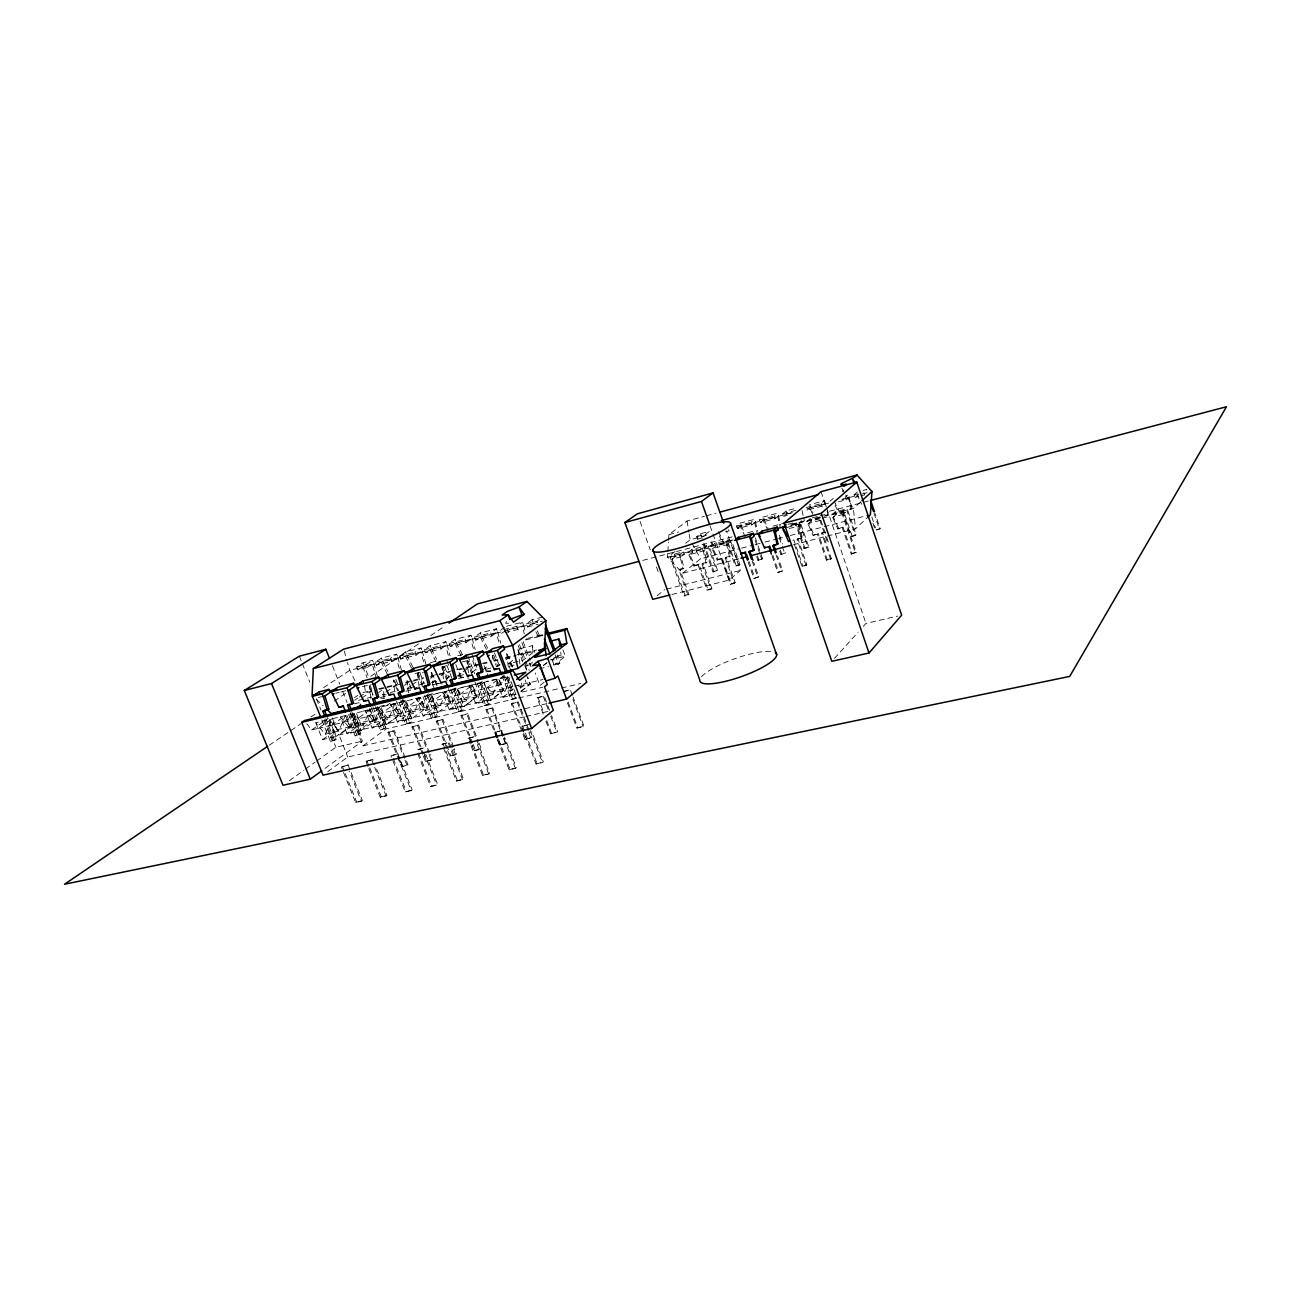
<?xml version="1.0" encoding="UTF-8"?>
<svg xmlns="http://www.w3.org/2000/svg" width="1291" height="1291" viewBox="0 0 1291 1291"><rect width="100%" height="100%" fill="white"/><g stroke="black" fill="none" stroke-linecap="round" stroke-linejoin="round"><path stroke-width="0.75" stroke-dasharray="5 3.75" d="M667.754 553.532L667.528 557.309L682.697 573.188L739.017 558.713M667.867 551.644L668.448 542.204M668.56 540.316L668.899 534.652L687.07 521.015L704.45 516.319M521.822 682.939L519.999 688.264L517.723 685.182M512.495 690.023L505.007 691.798L509.961 677.662M492.904 694.655L498.552 678.792L503.022 690.507L490.548 700.238L483.738 682.455L492.904 694.655L478.138 698.124L468.94 686.005L475.766 703.708L490.983 700.142L503.442 690.411L498.971 678.679L486.433 688.281L490.983 700.142M478.138 698.124L483.883 682.31L488.353 693.977L475.766 703.708M459.693 694.655L472.441 685.053L476.912 696.688L464.227 706.419L449.236 709.921L442.426 692.363L451.689 704.37L466.212 700.948L472.022 685.15L476.492 696.785L463.808 706.516L456.998 688.861L431.694 694.832L418.591 704.45M451.689 704.37L457.579 688.619L509.025 676.387M392.884 710.566L406.181 700.965L430.661 695.187L437.471 712.68L450.785 702.853L446.315 691.33L433.34 700.932L437.891 712.584L423.125 716.053L416.315 698.625L425.627 710.518L439.941 707.145L445.911 691.427L450.381 702.95M425.627 710.518L431.694 694.832L436.148 706.322L423.125 716.053M367.548 716.602L381.039 707L404.728 701.416L411.539 718.764L425.062 708.937L420.592 697.495L407.407 707.113L411.942 718.667L397.418 722.072L390.608 704.805L399.968 716.57L414.056 713.245L420.188 697.592L424.658 709.033M399.968 716.57L406.181 700.965L410.635 712.342L397.418 722.072M386.396 724.654L381.862 713.197L395.24 703.579L399.71 714.924L386.396 724.654L372.082 728.011L365.288 710.889L374.697 722.524L388.575 719.248L394.852 703.676L399.306 715.02L385.993 724.751L379.199 707.549L356.284 712.939L342.599 722.54M374.697 722.524L381.039 707L385.509 718.28L372.082 728.011M370.275 709.582L356.703 719.184L361.222 730.561L347.118 733.869L340.34 716.876L349.796 728.398L363.465 725.171L369.888 709.679L374.342 720.927M349.796 728.398L356.284 712.939L360.738 724.138L347.118 733.869M338.726 731.013L329.253 719.523L315.762 722.766L325.251 734.192L338.726 731.013L345.294 715.569L349.748 726.736M325.251 734.192L331.884 718.797L354.041 713.584L363.465 725.171M834.438 658.394L858.095 632.187M863.356 626.345L865.971 623.44L897.89 616.049M851.253 554.146L856.223 552.354L843.33 514.367L845.928 512.011L845.008 509.3L835.067 511.914L831.646 514.98L837.827 528.939L843.071 527.067L852.028 553.403L851.253 554.146L842.297 527.793M876.75 530.117L880.188 528.713L875.153 513.737M830.613 559.326L831.388 558.567L822.432 532.392L821.625 533.118L830.613 559.326L826.45 560.359L817.477 534.184L818.268 533.457L827.241 559.616L826.45 560.359M842.733 511.301L851.318 536.604L855.352 535.571L856.078 534.877L847.509 509.558L851.802 508.428L848.397 494.324L845.169 497.213L846.057 499.843L838.456 501.844M851.318 536.604L856.078 534.877M793.4 544.754L855.562 528.794L867.681 517.271M794.255 544.221L801.969 566.507L806.068 565.474L806.875 564.716L797.903 538.718L802.26 537.589L799.613 525.808L786.154 529.326M801.969 566.507L806.875 564.716M837.827 528.939L843.071 527.067M860.516 502.021L853.367 508.573L788.462 525.598M772.002 555.969L777.795 572.558L782.669 570.783L777.537 556.034M804.051 548.659L804.826 547.949L796.24 523.016L795.45 523.694L804.051 548.659L807.988 547.642L808.763 546.948L800.162 521.984L804.358 520.886L801.808 509.558M851.802 508.428L851.059 509.106L848.542 497.6L842.878 499.117M777.795 572.558L782.669 570.783M847.509 509.558L846.767 510.235L855.352 535.571M831.646 514.98L841.635 512.349L845.008 509.3M832.566 517.691L835.987 514.609L845.928 512.011M857.272 491.968L854.077 494.84L854.965 497.471L858.16 494.582M810.409 518.385L806.891 521.467L813.072 535.329L818.268 533.457M852.044 535.894L843.475 510.623L838.456 512.414L835.083 505.217M846.057 499.843L849.284 496.938M806.068 565.474L797.08 539.444L802.26 537.589M827.176 515.367L827.934 514.689L826.66 508.993M748.135 562.053L753.928 578.529L758.769 576.77L753.637 562.134M780.861 554.565L785.541 552.871L780.861 554.565L779.635 551.031M797.08 539.444L797.903 538.718M753.928 578.529L758.769 576.77M792.981 540.509L793.804 539.783L802.776 565.748M529.02 724.251L521.725 726.43L536.039 764.03L542.478 762.658L543.333 761.9L531.892 731.787M567.378 702.724L576.883 728.059L583.112 726.672L583.903 725.978L573.059 697.011M807.827 524.162L811.329 521.064L819.107 519.03M536.039 764.03L543.333 761.9M576.883 728.059L583.903 725.978M814.718 518.643L819.704 516.852L818.946 517.53L827.547 542.672M734.305 583.451L735.176 582.693L726.188 557.228L730.383 556.147L727.672 544.608L712.874 548.481L718.054 559.326L717.167 560.068L711.051 546.577L714.94 543.463L729.689 539.573L730.609 542.204L726.785 545.335L729.512 556.889L725.3 557.97L734.305 583.451L730.351 584.436L721.362 558.987L722.234 558.245L731.222 583.677L730.351 584.436M756.623 556.631L757.946 560.407L762.594 558.729L755.316 537.879M829.984 501.247L833.276 498.358M506.411 621.423L505.652 623.295L508.735 623.198M757.946 560.407L762.594 558.729M801.453 538.315L798.79 526.518L802.34 523.42L801.421 520.741L797.854 523.823L788.236 526.357M828.677 503.022L806.633 508.864L807.085 510.171L822.077 506.185L825.401 503.296L824.513 500.698L809.586 504.668L812.975 512.608M497.632 739.953L509.074 769.775L515.416 768.435L516.287 767.677L504.846 737.807M545.964 721.266L550.724 733.837L557.664 731.787L551.564 715.617M806.197 507.573L821.189 503.587L824.513 500.698M509.074 769.775L516.287 767.677M550.724 733.837L557.664 731.787M671.836 594.505L729.254 580.046L740.372 570.444L726.397 530.714M807.085 510.171L810.474 507.25M710.986 589.293L711.874 588.535L702.885 563.247L707.032 562.182L704.289 550.724L689.684 554.533L694.848 565.313L693.945 566.055L687.845 552.661L691.815 549.53L706.387 545.706L707.307 548.304L703.385 551.435L706.129 562.908L701.981 563.989L710.986 589.293L707.081 590.261L698.076 564.99L698.98 564.248L707.984 589.503L707.081 590.261M739.114 565.216L739.937 564.506L731.335 540.041L730.48 540.735L739.114 565.216L735.321 566.184L726.688 541.72L727.543 541.042L736.144 565.474L735.321 566.184M471.086 745.859L482.527 775.439L488.756 774.116L489.644 773.357L466.826 714.262L467.681 713.584L478.364 741.292M528.955 729.996L518.256 701.852L512.204 703.256L511.365 703.918L524.937 739.517L531.811 737.5L529.665 731.868M482.527 775.439L489.644 773.357M524.937 739.517L531.811 737.5M786.171 510.897L782.701 513.818L783.589 516.384L787.058 513.463L786.171 510.897L797.241 507.96M687.958 595.054L688.861 594.296L679.873 569.186L683.972 568.137L681.212 556.744L672.062 559.148L685.021 595.264L684.101 596.022L670.207 557.276L674.241 554.146L683.375 551.741L684.295 554.323L680.292 557.47L683.052 568.863L678.953 569.928L687.958 595.054L684.101 596.022M703.143 544.269L712.955 571.897L716.699 570.929L717.554 570.219L708.937 545.915L712.922 544.867L711.615 539.364M712.955 571.897L717.554 570.219M451.269 747.747L449.123 742.228L442.071 744.342L456.369 781.023L462.517 779.716L463.421 778.957L451.979 749.571M497.39 739.565L499.536 745.133L505.507 743.826L506.33 743.132L504.2 737.548M572.381 695.187L570.348 689.765L563.312 691.879M729.512 556.889L730.383 556.147M775.003 518.659L778.505 515.738L777.618 513.189L763.062 517.062L759.495 519.983L760.383 522.548L775.003 518.659L774.116 516.093L777.618 513.189M456.369 781.023L463.421 778.957M499.536 745.133L506.33 743.132M725.3 557.97L726.188 557.228M760.383 522.548L763.949 519.611L763.062 517.062M496.906 738.081L494.76 732.497L501.989 730.351L504.119 735.951M543.253 714.084L537.153 697.947L544.108 695.849L550.886 713.81M417.751 753.766L430.613 786.509L436.665 785.218L437.584 784.476L424.723 751.685M479.09 743.132L481.22 748.683L480.381 749.361L474.491 750.668L472.361 745.133M430.613 786.509L437.584 784.476M474.491 750.668L481.22 748.683M751.911 524.792L755.493 521.854L754.606 519.305L740.227 523.145L736.58 526.066L737.468 528.616L751.911 524.792L751.023 522.242L754.606 519.305M706.129 562.908L707.032 562.182M711.051 546.577L725.865 542.704L729.689 539.573M494.76 732.497L501.989 730.351M537.153 697.947L544.108 695.849M701.981 563.989L702.885 563.247M682.697 573.188L700.513 558.793L739.549 548.659M657.184 595.684L664.655 589.648M727.543 541.042L722.67 542.785L719.361 535.813M544.14 682.213L539.928 685.602L535.152 672.934M411.2 790.657L412.119 789.898L397.854 753.766L390.947 755.832L405.229 791.916L411.2 790.657L397.628 756.3M447.67 750.636L449.817 756.123L455.61 754.832L456.465 754.154L454.335 748.651M711.97 549.191L715.86 546.061L730.609 542.204M737.468 528.616L741.115 525.679L740.227 523.145M405.229 791.916L412.119 789.898M449.817 756.123L456.465 754.154M683.052 568.863L683.972 568.137M712.922 544.867L712.067 545.56L710.324 538.202M511.365 703.918L518.256 701.852M468.213 738.468L475.346 736.338L468.213 738.468L470.36 744.003M678.953 569.928L679.873 569.186M708.937 545.915L708.081 546.609L716.699 570.929M687.845 552.661L702.465 548.836L706.387 545.706M502.005 675.742L511.042 699.496L516.997 697.334L510.623 680.551M552.048 659.604L554.146 665.204L558.6 664.139L559.858 663.122L557.099 655.763M520.773 691.443L529.955 684.149L526.115 674.015M511.042 699.496L516.997 697.334M521.209 691.347L530.375 684.036L527.825 677.291M562.908 649.68L565.345 656.215L553.968 665.268L552.112 660.314M520.338 688.216L526.405 683.407L525.066 679.857M688.765 555.259L692.734 552.112L707.307 548.304M368.823 768.613L380.232 797.257L386.106 795.998L387.058 795.256L375.649 766.58M423.351 756.042L425.481 761.496L431.194 760.238L432.065 759.544L429.935 754.089M442.071 744.342L449.123 742.228M496.68 737.694L485.965 709.808L492.775 707.758L503.474 735.676M380.232 797.257L387.058 795.256M425.481 761.496L432.065 759.544M485.965 709.808L492.775 707.758M505.007 691.798L495.873 679.534L502.683 697.398L513.511 688.878M543.221 665.494L550.418 659.83L565.345 656.215M543.64 665.398L546.513 663.122M475.023 682.245L484.06 705.79L489.983 703.643L481.64 681.906M361.383 801.275L362.351 800.517L348.102 764.966L341.34 766.983L355.606 802.502L361.383 801.275L349.264 771.017M405.164 757.639L394.497 730.577L388.865 731.884L387.962 732.546L401.501 766.789L408.021 764.853L405.874 759.447M484.06 705.79L489.983 703.643M672.062 559.148L675.161 556.728L684.295 554.323M696.72 536.669L705.661 534.296L709.421 531.343L700.513 533.716L696.72 536.669L697.608 539.186L700.529 536.895L707.662 535.007M670.207 557.276L679.356 554.888L683.375 551.741M355.606 802.502L362.351 800.517M401.501 766.789L408.021 764.853M675.064 551.467L667.528 557.309L730.157 540.897M685.618 543.285L690.136 539.783L704.321 536.023M471.635 743.293L460.935 715.617L467.681 713.584M498.148 685.505L510.59 675.903M504.361 675.629L501.392 677.888L486.788 681.406M448.461 688.636L457.498 711.986L463.356 709.856L455.029 688.297M503.522 676.662L502.215 677.678L506.524 676.629M457.498 711.986L463.356 709.856M500.989 677.985L503.942 675.726M397.854 753.766L390.947 755.832M446.96 748.796L436.261 721.346L442.926 719.329L453.625 746.811M449.236 709.921L462.049 700.19L476.912 696.688M436.261 721.346L442.926 719.329M422.996 696.72L431.339 718.103L435.712 717.07L437.149 715.972L428.838 694.59M482.382 681.745L476.799 683.778L478.138 682.761M471.215 691.911L483.883 682.31M512.737 660.427L508.315 663.768L510.171 668.673M431.339 718.103L437.149 715.972M368.096 766.822L365.966 761.448L372.792 759.415L374.939 764.788M422.641 754.234L411.942 726.978L418.542 724.993L429.225 752.266M497.067 666.511L500.037 664.284M505.975 659.814L508.944 657.571L513.221 668.835M535.878 631.735L538.25 636.528L542.672 634.785M365.966 761.448L372.792 759.415M411.942 726.978L418.542 724.993M525.84 639.626L527.131 638.658M396.531 701.126L405.568 724.106L409.876 723.105L411.345 722.008L402.502 699.464M444.701 698.221L457.579 688.619L464.227 706.419M482.447 670.077L488.45 665.607M348.102 764.966L341.34 766.983M387.962 732.546L394.497 730.577M405.568 724.106L411.345 722.008M453.125 688.781L451.769 689.781L457.304 687.78L454.513 688.442M516.61 698.463L386.074 728.899L362.965 745.875L349.893 713.035M471.36 672.772L477.412 668.302M532.086 619.728L526.421 623.876L527.583 626.958L533.231 622.811L532.086 619.728L542.607 617.05M526.421 623.876L536.991 621.197L541.203 618.082M371.34 707.678L380.183 730.028L385.912 727.946L377.827 707.452M432.598 693.719L427.095 695.704L431.226 694.042M327.753 771.663L347.715 757.01L523.952 716.925M456.966 676.29L461.549 672.934M463.066 671.804L469.166 667.334M428.531 693.864L425.417 696.139L411.442 699.496M380.183 730.028L385.912 727.946M505.088 632.655L517.901 629.411L523.597 625.247L522.435 622.181L506.024 626.361M446.04 678.953L450.656 675.596M324.961 768.452L362.432 741.115L351.459 713.552M503.926 629.588L516.739 626.329L522.435 622.181M347.069 715.537L355.17 735.854L360.867 733.788L352.782 713.471M404.164 700.545L402.776 701.546L406.843 700.577M355.17 735.854L360.867 733.788M442.361 683.972L431.856 682.406L434.954 680.163M441.151 675.693L444.249 673.45M289.41 780.652L303.837 770.275M305.434 769.129L315.052 762.223M316.666 761.061L335.886 747.247L362.432 741.115M374.229 719.442L359.172 730.27L351.652 711.389M491.887 635.995L497.68 631.815L496.535 628.782L480.365 632.897L474.507 637.06L475.669 640.094L491.887 635.995L490.725 632.929L496.535 628.782M369.807 708.259L374.729 720.83L360.834 730.658L354.041 713.584M400.452 702.143L403.599 699.867M504.587 627.41L500.262 630.508L501.424 633.574L505.862 630.363L522.29 626.2L524.324 633.865M424.223 682.794L416.815 686.07M430.452 678.308L433.582 676.064L437.843 687.054M390.221 703.079L387.042 705.354L400.823 702.046M321.814 719.878L330.544 741.599L336.193 739.549L327.381 717.554M410.264 686.199L407.101 688.442L408.553 692.121M411.829 685.069L419.704 679.469M475.669 640.094L481.527 635.914L480.365 632.897M330.544 741.599L336.193 739.549M466.277 642.466L472.167 638.287L471.005 635.285L455.077 639.335L449.123 643.499L450.285 646.517L466.277 642.466L465.115 639.432L471.005 635.285M315.762 722.766L322.54 739.63L336.435 736.37L331.916 725.09L345.665 715.488L350.119 726.655L336.047 736.467L329.253 719.523M404.422 685.424L407.585 683.181M322.54 739.63L336.338 729.915L350.119 726.655M450.285 646.517L456.239 642.337L455.077 639.335M385.912 692.137L395.498 685.408M441.022 648.857L447.009 644.677L445.863 641.692L430.161 645.678L424.11 649.841L425.272 652.826L441.022 648.857L439.86 645.855L445.863 641.692M378.699 692.444L381.91 690.201M843.491 490.015L842.216 491.693M354.702 700.255L357.817 698.108M359.366 697.043L365.595 692.751L377.408 689.846M425.272 652.826L431.307 648.647L430.161 645.678M306.806 723.654L311.631 729.931L318.022 728.398L331.884 718.797L336.338 729.915M361.916 697.995L371.63 691.266M416.138 655.134L422.222 650.954L421.076 648.001L405.6 651.939L399.452 656.102L400.613 659.072L416.138 655.134L414.976 652.165L421.076 648.001M354.476 697.64L357.785 695.365M311.631 729.931L328.253 718.506M400.613 659.072L406.746 654.876L405.6 651.939M269.286 745.214L289.265 731.642M290.927 730.512L300.916 723.735M310.905 716.957L315.892 713.568M334.208 701.126L345.859 693.219M370.824 676.274L419.091 643.483M430.742 635.575L444.056 626.538M391.625 661.347L397.789 657.151L396.644 654.214L381.394 658.103L375.165 662.267L376.31 665.204L391.625 661.347L390.463 658.378L396.644 654.214M376.31 665.204L382.539 661.024L381.394 658.103M367.451 667.447L373.712 663.267L372.566 660.346L363.029 662.767L356.719 666.947L357.881 669.868L367.451 667.447L366.289 664.526L372.566 660.346M357.881 669.868L362.739 666.64L372.276 664.22L375.923 677M323.557 687.667L349.78 670.319L500.843 632.041M706.371 515.787L716.037 513.173M668.899 534.652L678.614 532.037M863.082 490.419L866.955 489.386L863.792 492.258L864.68 494.889L854.965 497.471M736.58 526.066L751.023 522.242M759.495 519.983L774.116 516.093M782.701 513.818L797.499 509.88M854.077 494.84L857.966 493.808M786.267 514.141L791.803 512.672M824.642 503.958L809.699 507.928L813.879 516.852M867.116 492.678L857.434 495.244L861.646 504.297M737.016 527.341L792.4 512.64M841.813 499.536L858.402 495.131M697.608 539.186L701.191 538.234M725.526 531.779L729.092 530.843L728.64 529.568M783.589 516.384L787.284 515.416M642.74 560.407L732.239 536.846M747.812 532.747L753.637 531.214M773.099 526.099L782.83 523.533M829.532 511.236L868.44 501.005M787.994 524.259L793.755 522.758M812.362 517.869L818.187 516.335M820.124 515.835L825.95 514.302L826.869 516.997L821.044 518.514M792.061 524.114L796.24 523.016M825.094 515.432L827.934 514.689M730.48 540.735L733.175 540.025M806.891 521.467L820.543 517.885M787.01 527.438L802.34 523.42M820.318 520.386L808.634 523.436L813.879 534.603M843.33 514.367L833.357 516.981L838.601 528.213M741.502 548.159L753.218 545.109M755.17 544.608L762.981 542.575M764.934 542.075L776.649 539.041M778.602 538.525L782.507 537.508M790.318 535.491L868.423 515.222M694.848 565.313L698.98 564.248M718.054 559.326L722.234 558.245M693.945 566.055L698.076 564.99M717.167 560.068L721.362 558.987M813.072 535.329L817.477 534.184M821.625 533.118L826.062 531.973M736.144 565.474L739.937 564.506M804.826 547.949L808.763 546.948M876.105 529.762L880.188 528.713M356.719 666.947L366.289 664.526M375.165 662.267L390.463 658.378M399.452 656.102L414.976 652.165M424.11 649.841L439.86 645.855M449.123 643.499L465.115 639.432M474.507 637.06L490.725 632.929M666.592 589.148L740.372 570.444M531.94 623.763L542.478 621.084M504.507 631.121L535.813 623.182M527.583 626.958L538.153 624.295M685.021 595.264L688.861 594.296M707.984 589.503L711.874 588.535M731.222 583.677L735.176 582.693M827.241 559.616L831.388 558.567M852.028 553.403L856.223 552.354M430.484 662.606L436.326 661.137M457.756 655.796L463.598 654.343M527.874 638.303L541.51 634.898M538.25 636.528L542.962 635.35M525.663 639.949L541.268 636.06M318.409 697.527L323.315 696.317M335.757 693.235L339.243 692.363M340.985 691.944L346.214 690.653M362.432 686.634L371.275 684.44M415.266 673.547L422.56 671.756M441.393 667.092L448.784 665.252M462.275 661.912L469.795 660.056M419.075 686.602L417.558 673.999L423.351 672.563M443.442 678.792L442.119 667.915L447.993 666.479M468.407 672.708L467.035 661.767L473.975 660.04M492.775 659.185L492.307 655.521L495.841 654.65M519.886 663.977L517.965 649.179L532.263 645.645L534.829 652.455M363.045 692.605L370.84 690.685M378.65 688.781L396.192 684.456M405.955 682.068L411.797 680.631M413.749 680.147L423.513 677.759M431.307 675.839L437.165 674.402M439.118 673.918L454.722 670.077M456.675 669.609L464.47 667.689M466.422 667.205L480.074 663.848M482.027 663.38L491.774 660.976M493.727 660.508L497.632 659.54M505.426 657.619L515.19 655.231M517.142 654.747L536.636 649.954M379.344 689.378L385.121 687.958M386.848 687.538L403.308 683.488M405.261 683.02L409.182 682.051M412.684 681.196L423.174 678.614M430.113 676.92L433.582 676.064M438.924 674.757L449.542 672.143M463.759 668.657L458.337 669.997L462.598 681.067M465.567 668.222L481.672 664.268M483.463 663.832L487.127 662.928M494.453 661.121L498.068 660.234M505.33 658.458L516.384 655.747M520.112 654.827L534.813 651.213L523.145 660.153L508.315 663.768L514.221 664.8M371.889 697.027L358.672 700.238L361.561 707.5M384.153 698.044L382.717 694.38L388.462 692.977M390.382 692.509L396.111 691.121M414.879 686.538L407.101 688.442L410.651 688.942M431.856 682.406L437.181 681.115M458.708 675.855L463.969 674.58M485.997 669.206L491.322 667.915M354.186 703.869L361.415 702.11M380.506 697.479L386.348 696.059M405.858 691.314L411.716 689.894M433.163 684.682L439.021 683.262M458.531 678.517L464.373 677.097M485.836 671.885L491.693 670.465M509.251 666.204L515.093 664.784M529.084 663.655L532.683 662.783M553.92 657.635L561.198 655.876L560.697 652.133M526.163 665.688L531.731 664.349M380.216 706.306L384.218 705.338L378.796 707.307M559.858 663.122L555.42 664.203L553.323 658.604M362.997 711.131L376.585 707.855M436.18 693.557L450.381 690.152M461.29 687.522L475.701 684.069M539.315 668.786L548.481 666.592M318.022 728.398L511.672 682.277M512.753 686.651L354.315 724.17L339.081 734.982L347.715 757.01M514.706 686.183L543.059 679.469M360.738 724.138L374.729 720.83M385.509 718.28L399.71 714.924M410.635 712.342L425.062 708.937M436.148 706.322L450.785 702.853M488.353 693.977L503.442 690.411M518.772 686.78L530.375 684.036M522.08 692.057L542.623 687.232M502.683 697.398L518.143 693.767M518.562 698.011L559.471 688.474M561.424 688.022L580.902 683.488M564.102 691.201L570.348 689.765M460.935 715.617L466.826 714.262M362.965 745.875L546.981 703.611M525.921 716.473L549.417 711.131M521.725 726.43L528.148 724.977M380.877 698.205L384.476 698.689M382.717 694.38L386.299 694.865M458.692 676.565L469.085 678.195M485.868 670.642L494.421 672.046M557.341 655.15L561.198 655.876M316.214 699.189L323.089 705.709M379.199 707.549L388.575 719.248M404.728 701.416L414.056 713.245M430.661 695.187L439.941 707.145M456.998 688.861L466.212 700.948M841.829 488.24L844.701 493.323M845.67 495.018L853.367 508.573L855.562 528.794M692.024 543.237L700.513 558.793M382.539 661.024L387.833 671.465M387.3 674.176L381.119 661.976L396.385 658.12L399.5 669.158M406.746 654.876L412.942 667.157M411.555 668.125L405.342 655.844L420.834 651.923L424.449 664.913M431.307 648.647L436.632 659.249M436.148 661.993L429.935 649.615L445.637 645.629L449.252 658.733M456.239 642.337L462.468 654.795M461.113 655.763L454.868 643.289L470.812 639.255L473.894 650.567M481.527 635.914L487.772 648.485M486.449 649.454L480.187 636.866L496.357 632.768L499.423 644.177M507.185 629.411L508.751 632.574M355.009 680.825L349.78 670.319L347.553 662.606M537.169 630.783L539.541 635.559M718.554 531.666L723.525 542.091M741.115 525.679L744.423 532.667M745.262 536.862L740.276 526.341L754.67 522.532L757.268 533.716M763.949 519.611L768.113 528.422M768.129 530.859L763.126 520.289L777.715 516.416L780.28 527.664M834.164 500.956L839.198 511.736M332.255 717.941L339.081 734.982L512.737 694.235L505.184 674.418M325.832 718.619L334.659 740.647M299.351 656.183L301.594 661.767M302.336 663.622L309.792 682.197M316.505 698.931L320.975 710.082M324.703 719.361L335.886 747.247M323.976 720.346L332.077 740.518M342.325 766.273L344.568 771.873M345.31 773.745L356.558 801.759M371.84 760.125L373.97 765.515M374.68 767.306L386.106 795.998M332.433 665.785L339.759 684.165M342.68 691.508L347.069 702.53M350.523 712.68L359.366 734.886M348.602 714.472L356.687 734.773M366.918 760.722L369.065 766.096M369.775 767.887L381.184 796.499M393.594 731.239L404.277 758.317M405.003 760.125L407.133 765.547M363.029 662.767L368.032 675.467M388.865 731.884L399.532 758.898M400.242 760.706L402.389 766.096M362.739 666.64L367.112 677.727M370.033 685.134L372.954 692.525M373.051 694.865L369.5 685.876L371.324 701.868M369.161 686.086L372.841 695.397M377.246 706.564L386.074 728.899M375.584 706.661L384.428 729.028M372.841 706.613L381.668 728.931M393.335 758.721L406.165 791.173M395.804 679.227L398.596 686.328M423.803 752.411L436.665 785.218M412.83 726.317L423.513 753.541M424.223 755.364L426.353 760.802M394.401 680.212L398.58 690.879M397.628 690.846L393.352 679.97L394.82 692.492M400.856 700.093L409.876 723.105M398.935 702.385L407.036 723.008M418.687 753.04L431.533 785.751M409.505 683.956L411.635 689.426M417.655 725.655L428.354 752.96M429.064 754.767L431.194 760.238M432.582 684.262L434.744 689.846M442.055 719.991L452.754 747.505M453.48 749.345L455.61 754.832M448.219 742.954L462.517 779.716M420.108 673.224L424.287 683.956M437.133 720.668L450.672 755.429M427.369 695.655L435.712 717.07M418.026 672.417L422.899 684.956M417.558 673.999L423.254 688.587M424.449 695.639L432.775 717.005M442.991 743.616L445.137 749.119M445.847 750.942L457.272 780.264M446.88 665.268L451.769 677.92M477.315 744.471L488.756 774.116M453.593 689.362L461.936 710.954M444.75 667.124L448.945 677.953M461.807 714.956L472.49 742.599M473.2 744.439L475.346 749.974M442.684 666.301L447.574 678.953M442.119 667.915L447.816 682.632M450.591 689.362L458.918 710.905M469.117 737.742L471.263 743.277M471.973 745.133L483.415 774.681M436.745 685.327L431.049 670.658L432.808 685.118M455.804 664.542L461.5 679.324M446.847 660.669L448.945 666.091M471.925 654.424L477.492 668.996M501.102 731.061L515.416 768.435M491.936 708.42L502.651 736.37M503.361 738.226L505.507 743.826M472.667 660.879L476.169 669.997M480.236 682.971L488.579 704.741M467.665 655.489L474.652 673.676M477.137 682.987L485.464 704.708M495.647 731.771L497.793 737.355M498.52 739.21L509.961 769.033M486.82 709.146L500.359 744.439M467.713 660.104L472.619 672.853M467.035 661.767L472.732 676.597M504.087 676.516L512.43 698.415M522.597 725.703L524.743 731.335M525.453 733.223L536.895 763.271M494.437 652.843L499.327 665.672M512.204 703.256L522.903 731.335M523.613 733.207L525.76 738.839M493.824 655.65L498.019 666.656M492.307 655.521L496.583 666.737M484.173 665.688L487.724 674.999M512.107 667.044L506.411 652.036L508.541 668.625M530.311 730.641L542.478 762.658M507.202 676.274L515.642 698.431M517.433 702.514L528.132 730.674M528.858 732.562L530.988 738.194M523.178 641.675L530.149 660.169M516.739 626.329L517.901 629.411M543.285 696.511L550.079 714.488M550.757 716.295L556.857 732.481M521.871 642.644L528.874 661.17M529.568 663.025L530.972 666.721M519.498 644.612L525.082 659.394M525.776 661.234L529.278 670.481M537.96 697.269L544.06 713.407M546.771 720.588L551.515 733.143M518.191 645.581L523.791 660.379M524.485 662.235L527.293 669.626M525.631 666.721L526.873 669.997M525.211 666.818L526.454 670.094M517.965 649.179L524.372 666.124M568.169 702.046L577.674 727.366M536.991 621.197L537.572 622.746M572.93 699.48L583.112 726.672M555.098 654.779L558.6 664.139M640.046 521.419L650.293 549.837M656.441 566.894L658.491 572.591M679.356 554.888L680.292 557.47M674.241 554.146L675.161 556.728M691.815 549.53L692.734 552.112M705.661 534.296L706.112 535.555M700.513 533.716L703.175 541.203M703.837 543.075L713.81 571.187M702.465 548.836L703.385 551.435M725.865 542.704L726.785 545.335M710.066 525.792L729.254 580.046M714.94 543.463L715.86 546.061M752.137 561.036L757.914 577.529M749.006 561.311L754.767 577.771M755.154 540.477L759.802 553.742M760.464 555.646L761.787 559.439M757.446 555.921L758.769 559.713M779.393 535.168L782.475 544.011M779.215 537.621L781.668 544.721M782.281 546.48L784.75 553.581M780.329 550.047L781.652 553.871M776.052 554.936L781.83 571.542M772.841 555.227L778.618 571.8M810.877 519.724L811.329 521.064M799.387 522.661L807.988 547.642M797.854 523.823L798.79 526.518M821.044 491.661L826.175 506.718M826.821 508.606L865.971 623.44M821.189 503.587L822.077 506.185M820.931 520.434L828.289 541.962M841.635 512.349L855.465 553.097M835.067 511.914L835.987 514.609M873.91 512.882L879.478 529.423M871.812 517.029L875.492 527.938M872.942 523.178L874.782 528.632M344.213 651.051L347.005 660.685M373.712 663.267L377.359 676.032M397.789 657.151L401.42 670.029M422.222 650.954L425.836 663.929M447.009 644.677L450.091 655.893M472.167 638.287L475.233 649.599M497.68 631.815L500.747 643.225M523.597 625.247L525.615 632.913M755.493 521.854L757.656 531.166M778.505 515.738L780.652 525.114M825.401 503.296L826.24 507.089M687.07 521.015L688.91 532.279M689.216 534.151L690.136 539.783M364.546 685.634L365.595 692.751M532.263 645.645L533.248 653.068M407.085 680.276L408.569 692.847M383.637 691.556L384.266 696.898M701.465 676.855A40.666 9.537 -19.5 0 1 733.901 659.023A40.666 9.537 -19.5 0 1 771.518 651.471M423.303 748.054L416.315 750.136L423.303 748.054"/><path stroke-width="1.5" d="M506.298 671.272L517.965 668.448L544.447 648.05L545.964 620.616L526.954 601.428L343.664 649.115L313.31 668.56L312.083 695.268L317.844 693.832M719.894 512.124L856.998 475.007L871.958 491.532L870.376 514.722L867.681 517.271M869.004 653.004L901.651 615.178L856.772 482.043L821.044 491.661L784.024 523.145L831.807 661.315L869.004 653.004L821.286 513.35L856.772 482.043M861.936 500.714L871.958 491.532M789.463 540.897L788.623 541.623L782.475 527.858L786.09 524.775M775.423 553.081L772.841 545.706L778.005 543.866L775.326 532.15M844.136 486.223L846.444 484.206C829.774 486.723 854.82 478.848 856.998 475.007M772.841 545.706L778.005 543.866M777.166 544.592L774.471 532.86L778.118 529.762L777.198 527.099L762.061 531.085L758.366 534.184L764.498 547.852L765.353 547.126M783.395 530.536L784.234 529.826M751.491 559.197L748.925 551.87L754.041 550.047L751.346 538.412M758.366 534.184L773.551 530.198L777.198 527.099M748.925 551.87L754.041 550.047M741.55 553.258L740.679 554L745.795 552.177L742.971 552.903M759.286 536.83L760.141 536.12M539.799 664.542L519.547 680.405L512.608 670.223L304.402 720.523L301.691 722.363L323.008 775.149L531.65 728.479L553.339 710.244L544.495 686.796L547.319 684.504L539.799 664.542L532.425 665.704L538.089 661.299L547.674 658.362L566.814 643.37L564.683 630.234L566.83 628.588L586.76 682.116L566.555 699.125L548.933 703.159M753.186 550.773L750.474 539.138L754.218 536.023L753.298 533.377L738.355 537.314L735.822 539.38M734.547 540.413L749.555 536.491L753.298 533.377M545.544 681.083L555.114 678.195L557.857 675.968L566.555 699.125M516.674 679.421L525.905 672.224L514.302 674.999M301.691 722.363L510.219 672.062L512.608 670.223M508.267 672.062L511.333 669.706M507.073 671.239L499.988 652.584L504.652 649.131L503.442 645.936L492.613 648.631L486.497 653.117L494.356 669.626L495.76 668.56M478.848 679.34L476.75 673.902L482.979 671.675L479.187 657.732M476.75 673.902L481.382 672.062M545.964 620.616L512.64 645.387L504.055 647.533M669.916 594.99L652.697 599.314L624.876 522.532L701.465 501.473L713.068 492.888L723.735 523.145M481.559 672.724L477.767 658.765L483.915 654.279L482.705 651.1L465.841 655.295L459.628 659.782L467.455 676.161L468.875 675.096M487.724 656.312L489.128 655.279M486.497 653.117L497.374 650.406L503.442 645.936M452.205 685.763L450.123 680.373L456.288 678.162L452.495 664.349M450.123 680.373L451.56 679.308L453.641 684.698M329.512 658.442L325.848 649.26L299.351 656.183L244.306 690.491L283.003 785.251L310.292 779.167L321.701 770.84M459.628 659.782L476.557 655.586L482.705 651.1M425.982 692.089L423.9 686.747L430.016 684.553L426.191 670.852M423.9 686.747L428.467 684.924M524.275 614.355L521.935 614.952L518.966 607.093L524.275 614.355L513.495 622.133L508.138 614.79L502.183 615.032L507.331 611.385L518.966 607.093L526.954 601.428M454.852 679.211L451.043 665.381L457.304 660.879L456.094 657.732L439.489 661.863L433.163 666.35L440.973 682.6L445.669 681.454L447.767 686.844M433.163 666.35L449.817 662.218L456.094 657.732M428.564 685.602L424.723 671.885L431.097 667.382L429.887 664.268L413.523 668.335L407.101 672.821L414.879 688.926L416.348 687.877M400.145 698.318L398.064 693.025L404.148 690.846L400.307 677.259M313.31 668.56L499.859 620.681L508.138 614.79L509.929 619.551M402.663 691.895L398.822 678.291L405.277 673.789L404.067 670.691L387.962 674.709L381.426 679.195L389.188 695.171L390.689 694.122M407.101 672.821L423.513 668.754L429.887 664.268M374.842 704.789L372.631 699.206L378.666 697.043L374.81 683.568M372.631 699.206L378.666 697.043M624.876 522.532L637.318 513.834L713.068 492.888M377.15 698.092L373.293 684.601L379.844 680.099L378.65 677.033L362.787 680.986L356.155 685.473L363.884 701.32L365.401 700.271M354.686 709.275L360.77 705.031M381.426 679.195L397.596 675.193L404.067 670.691M349.78 710.841L347.569 705.289L353.556 703.143L349.683 689.781M347.569 705.289L349.103 704.224L351.313 709.776M352.04 704.208L348.15 690.83L354.799 686.312L353.605 683.262L337.968 687.167L331.254 691.653L338.952 707.387L343.454 705.612M356.155 685.473L372.082 681.519L378.65 677.033M324.364 714.956L322.895 711.276L328.834 709.162L324.945 695.914M357.365 688.539L358.898 687.506M322.895 711.276L328.834 709.162M267.624 746.343L64.55 884.238L1069.706 676.419L1226.45 406.762L870.392 500.488M449.058 623.15L477.347 603.93L638.851 561.424M331.254 691.653L346.94 687.764L353.605 683.262M332.465 694.703L334.014 693.654M327.285 710.211L323.396 696.946L330.125 692.444L328.931 689.41L319.151 691.847L312.374 696.349L320.362 716.263M312.374 696.349L322.169 693.913L328.931 689.41M244.306 690.491L271.53 683.536L325.848 649.26M510.3 619.244L521.935 614.952M721.362 520.563L818.51 494.501M784.024 523.145L821.286 513.35M753.75 534.7L760.77 532.86M777.666 528.439L784.767 526.567M782.475 527.858L786.316 526.857M774.342 530.746L778.118 529.762M764.498 547.852L768.79 546.739L771.373 554.113M740.969 558.212L746.795 556.728M750.668 555.727L791.464 545.254M547.352 633.445L566.83 628.588M547.126 634.607L564.683 630.234M329.528 690.927L336.757 689.12M354.202 684.795L361.545 682.971M379.247 678.566L386.703 676.71M404.664 672.24L412.249 670.352M430.484 665.817L438.165 663.913M456.691 659.314L464.502 657.361M483.318 652.681L491.564 650.632M549.853 641.288L558.938 639.045L561.504 645.92M538.589 650.293L546.141 648.437L534.571 657.377L549.627 653.714L561.069 644.774L566.814 643.37M402.614 691.218L399.565 691.96L401.775 697.592M453.141 678.937L456.288 678.162M338.952 707.387L343.39 706.306L345.601 711.841M363.884 701.32L368.387 700.222L370.598 705.822M389.188 695.171L393.755 694.058L395.837 699.367M414.879 688.926L419.527 687.813L421.608 693.154M467.455 676.161L472.232 674.999L474.33 680.438M494.356 669.626L499.214 668.448L501.311 673.918M344.939 710.26L331.335 713.552L327.204 709.63M350.765 708.856L370.21 704.16M374.1 703.224L395.482 698.044M401.307 696.64L420.753 691.944M426.579 690.54L447.977 685.36M451.866 684.424L475.185 678.792M479.074 677.84L502.409 672.208M855.82 483.496L852.512 478.913L854.206 483.931M499.859 620.681L512.64 645.387L517.965 668.448M784.976 531.408L787.22 536.152M271.53 683.536L310.292 779.167M322.169 693.913L323.396 696.946M319.151 691.847L319.765 693.364M324.444 710.228L326.655 715.73M346.94 687.764L348.15 690.83M372.082 681.519L373.293 684.601M374.148 698.141L376.359 703.724M362.787 680.986L363.384 682.503M387.962 674.709L388.575 676.242M397.596 675.193L398.822 678.291M423.513 668.754L424.723 671.885M425.368 685.682L427.45 691.024M413.523 668.335L414.137 669.884M439.489 661.863L440.102 663.429M449.817 662.218L451.043 665.381M476.557 655.586L477.767 658.765M478.17 672.837L480.252 678.275M465.841 655.295L466.454 656.877M510.219 672.062L531.65 728.479M497.374 650.406L505.798 672.579M544.366 639.093L549.95 654.004M547.674 658.362L555.114 678.195M538.089 661.299L544.867 679.292M545.367 624.424L555.017 650.228M545.286 628.572L553.694 651.035M652.891 549.869L699.787 680.002A40.666 9.537 -19.5 0 0 742.535 676.177A40.666 9.537 -19.5 0 0 775.342 652.601M701.465 501.473L709.405 523.92M749.781 551.144L752.992 560.294M746.424 554L748.36 559.487M744.923 552.903L747.489 560.229M738.355 537.314L738.807 538.621M730.593 523.63A41.215 6.762 -19.6 0 1 671.514 550.031A41.215 6.762 -19.6 0 1 673.031 537.088A41.215 6.762 -19.6 0 1 730.593 523.63L776.682 654.779M762.061 531.085L762.529 532.408M749.555 536.491L750.474 539.138M773.551 530.198L774.471 532.86M773.696 544.963L776.246 552.338M769.646 546.012L771.566 551.547M870.747 500.618L874.523 511.865M870.828 503.7L873.297 511.042M558.938 639.045L559.939 646.517M544.415 642.628L546.141 655.667"/></g></svg>
